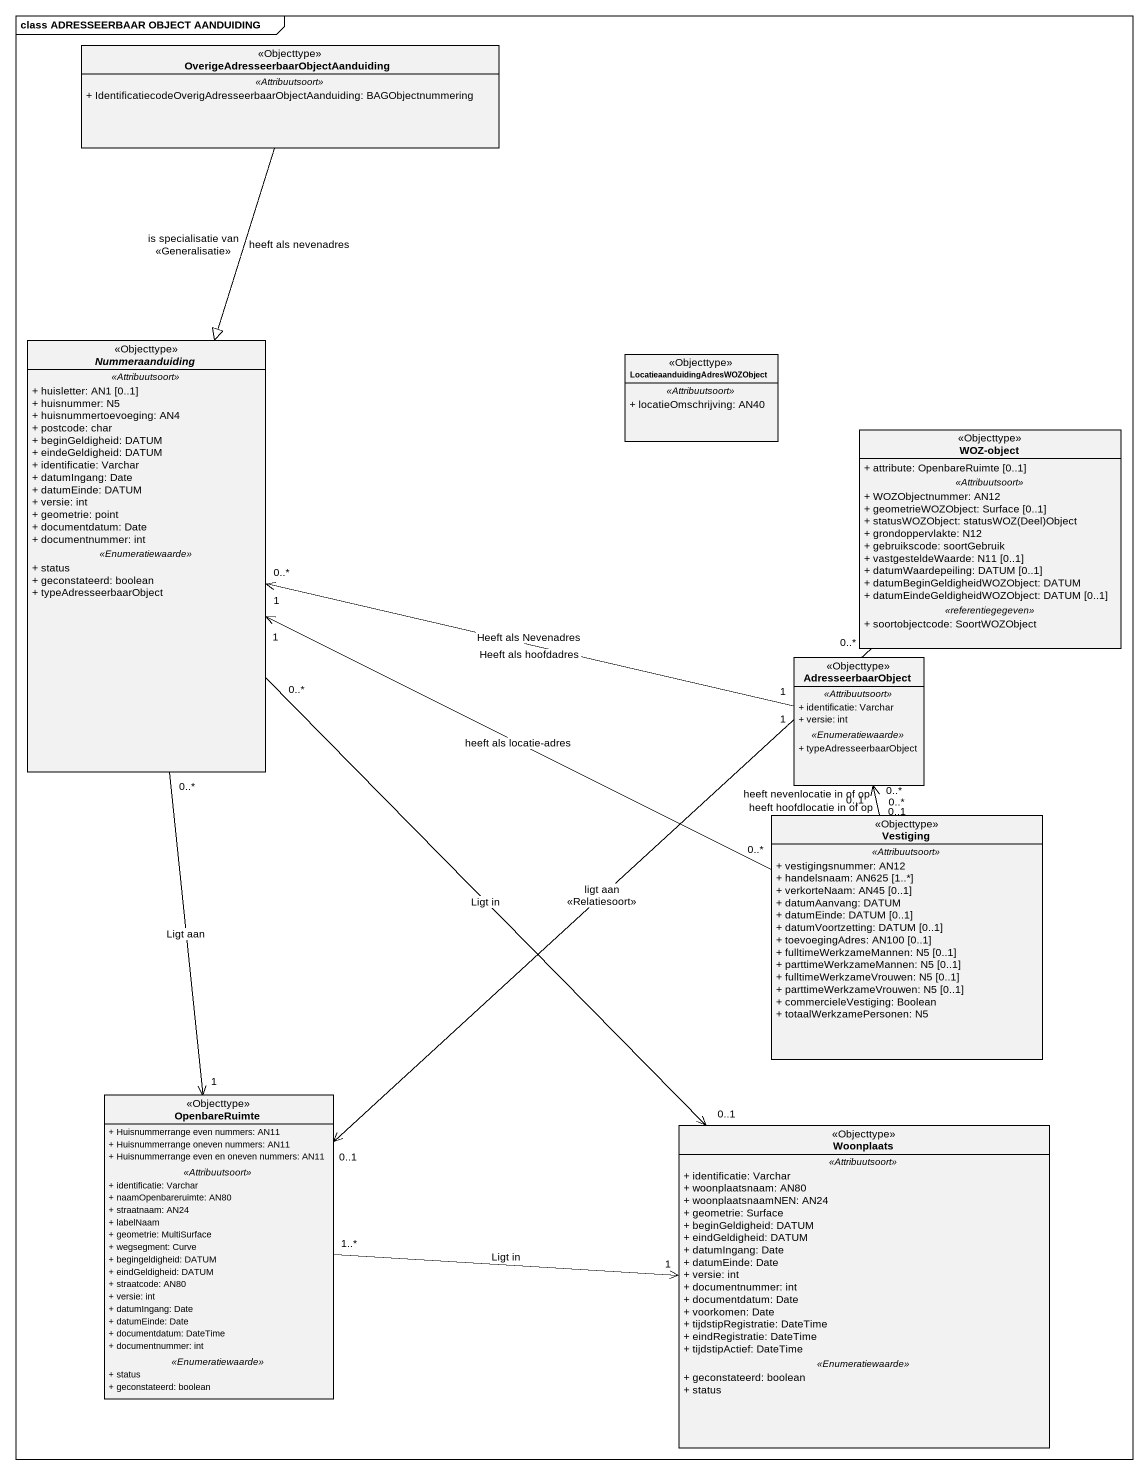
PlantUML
@startuml
mainframe class ADRESSEERBAAR OBJECT AANDUIDING
hide circle
hide empty members
skinparam classAttributeIconSize 0
class "OverigeAdresseerbaarObjectAanduiding" as OverigeAdresseerbaarObjectAa <<Objecttype>> {
  .. <<Attribuutsoort>> ..
  + IdentificatiecodeOverigAdresseerbaarObjectAanduiding: BAGObjectnummering
}
abstract class Nummeraanduiding <<Objecttype>> {
  .. <<Attribuutsoort>> ..
  + huisletter: AN1 [0..1]
  + huisnummer: N5
  + huisnummertoevoeging: AN4
  + postcode: char
  + beginGeldigheid: DATUM
  + eindeGeldigheid: DATUM
  + identificatie: Varchar
  + datumIngang: Date
  + datumEinde: DATUM
  + versie: int
  + geometrie: point
  + documentdatum: Date
  + documentnummer: int
  .. <<Enumeratiewaarde>> ..
  + status
  + geconstateerd: boolean
  + typeAdresseerbaarObject
}
class "LocatieaanduidingAdresWOZObject" as LocatieaanduidingAdresWOZObj <<Objecttype>> {
  .. <<Attribuutsoort>> ..
  + locatieOmschrijving: AN40
}
class "WOZ-object" as WOZ_object <<Objecttype>> {
  + attribute: OpenbareRuimte [0..1]
  .. <<Attribuutsoort>> ..
  + WOZObjectnummer: AN12
  + geometrieWOZObject: Surface [0..1]
  {field} + statusWOZObject: statusWOZ(Deel)Object
  + grondoppervlakte: N12
  + gebruikscode: soortGebruik
  + vastgesteldeWaarde: N11 [0..1]
  + datumWaardepeiling: DATUM [0..1]
  + datumBeginGeldigheidWOZObject: DATUM
  + datumEindeGeldigheidWOZObject: DATUM [0..1]
  .. <<referentiegegeven>> ..
  + soortobjectcode: SoortWOZObject
}
class AdresseerbaarObject <<Objecttype>> {
  .. <<Attribuutsoort>> ..
  + identificatie: Varchar
  + versie: int
  .. <<Enumeratiewaarde>> ..
  + typeAdresseerbaarObject
}
class Vestiging <<Objecttype>> {
  .. <<Attribuutsoort>> ..
  + vestigingsnummer: AN12
  + handelsnaam: AN625 [1..*]
  + verkorteNaam: AN45 [0..1]
  + datumAanvang: DATUM
  + datumEinde: DATUM [0..1]
  + datumVoortzetting: DATUM [0..1]
  + toevoegingAdres: AN100 [0..1]
  + fulltimeWerkzameMannen: N5 [0..1]
  + parttimeWerkzameMannen: N5 [0..1]
  + fulltimeWerkzameVrouwen: N5 [0..1]
  + parttimeWerkzameVrouwen: N5 [0..1]
  + commercieleVestiging: Boolean
  + totaalWerkzamePersonen: N5
}
class OpenbareRuimte <<Objecttype>> {
  + Huisnummerrange even nummers: AN11
  + Huisnummerrange oneven nummers: AN11
  + Huisnummerrange even en oneven nummers: AN11
  .. <<Attribuutsoort>> ..
  + identificatie: Varchar
  + naamOpenbareruimte: AN80
  + straatnaam: AN24
  + labelNaam
  + geometrie: MultiSurface
  + wegsegment: Curve
  + begingeldigheid: DATUM
  + eindGeldigheid: DATUM
  + straatcode: AN80
  + versie: int
  + datumIngang: Date
  + datumEinde: Date
  + documentdatum: DateTime
  + documentnummer: int
  .. <<Enumeratiewaarde>> ..
  + status
  + geconstateerd: boolean
}
class Woonplaats <<Objecttype>> {
  .. <<Attribuutsoort>> ..
  + identificatie: Varchar
  + woonplaatsnaam: AN80
  + woonplaatsnaamNEN: AN24
  + geometrie: Surface
  + beginGeldigheid: DATUM
  + eindGeldigheid: DATUM
  + datumIngang: Date
  + datumEinde: Date
  + versie: int
  + documentnummer: int
  + documentdatum: Date
  + voorkomen: Date
  + tijdstipRegistratie: DateTime
  + eindRegistratie: DateTime
  + tijdstipActief: DateTime
  .. <<Enumeratiewaarde>> ..
  + geconstateerd: boolean
  + status
}
OverigeAdresseerbaarObjectAa --|> Nummeraanduiding : heeft als nevenadres
OverigeAdresseerbaarObjectAa --|> Nummeraanduiding : is specialisatie van\n<<Generalisatie>>
Nummeraanduiding "1" <-right- "0..*" Vestiging : heeft als locatie-adres
Nummeraanduiding "0..*" --> "1" OpenbareRuimte : Ligt aan
Nummeraanduiding "0..*" --> "0..1" Woonplaats : Ligt in
WOZ_object "0..*" --> "0..1" OpenbareRuimte : ligt aan\n<<Relatiesoort>>
AdresseerbaarObject "1" -left-> "0..*" Nummeraanduiding : Heeft als Nevenadres
AdresseerbaarObject "1" -left-> "1" Nummeraanduiding : Heeft als hoofdadres
Vestiging "0..*" -up-> "0..1" AdresseerbaarObject : heeft hoofdlocatie in of op
Vestiging "0..*" -up-> "0..1" AdresseerbaarObject : heeft nevenlocatie in of op
OpenbareRuimte "1..*" -right-> "1" Woonplaats : Ligt in
@enduml
